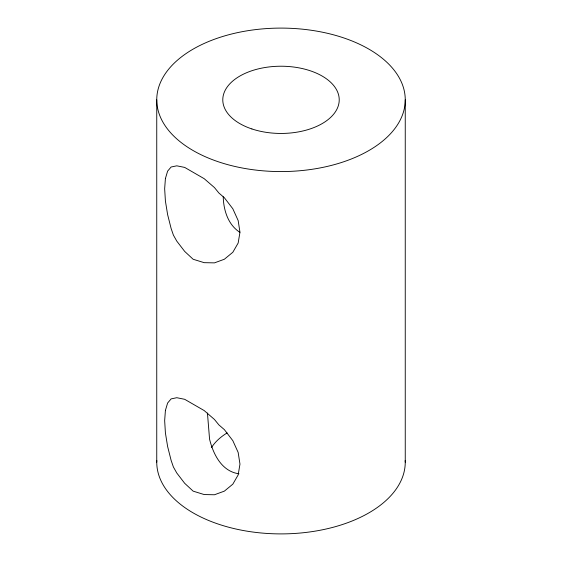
<?xml version="1.0" encoding="UTF-8"?>
<svg xmlns="http://www.w3.org/2000/svg" width="562" height="562" viewBox="0 0 562 562"><rect width="100%" height="100%" fill="white"/><g stroke="black" fill="none" stroke-linecap="round" stroke-linejoin="round"><path stroke-width="0.84" d="M238.941 473.78C221.758 471.469 213.258 454.265 209.563 439.161L207.441 413.035M239.833 232.303C227.954 224.66 223.599 210.153 223.212 196.763M405.251 99.839A124.251 71.739 0 0 1 218.871 161.961A124.251 71.739 0 0 1 218.871 37.71A124.251 71.739 0 0 1 405.251 99.839L405.251 462.161M156.749 99.839L156.749 462.161M405.216 460.468A124.251 71.739 0 0 1 281 533.9A124.251 71.739 0 0 1 156.784 460.468M211.495 447.57A73.959 42.698 0 0 1 227.132 432.909M165.411 178.54L164.659 188.748L165.411 201.048L167.617 214.607L171.122 228.495L173.398 235.113L176.791 241.133L184.68 251.411L193.138 259.258L204.168 262.665L214.445 262.875L224.371 259.237L232.83 252.261L238.155 243.044L239.967 232.225L238.155 220.536L232.83 208.776L224.371 197.747L218.871 192.991L214.445 187.567L204.168 178.667L184.68 167.413L176.791 165.825L171.122 167.005L167.617 171.122L165.411 178.54M165.411 410.429L164.659 420.636L165.411 432.937L167.617 446.495L171.122 460.383L173.398 467.001L176.791 473.021L184.68 483.299L193.138 491.146L204.168 494.553L214.445 494.764L224.371 491.132L232.83 484.149L238.155 474.932L239.967 464.114L238.155 452.424L232.83 440.671L224.371 429.642L218.871 424.886L214.445 419.456L204.168 410.555L184.68 399.308L176.791 397.713L171.122 398.894L167.617 403.017L165.411 410.429M251.888 128.944A58.223 33.615 0 0 0 339.223 99.839A58.223 33.615 0 0 0 251.888 70.728A58.223 33.615 0 0 0 251.888 128.944"/></g></svg>
